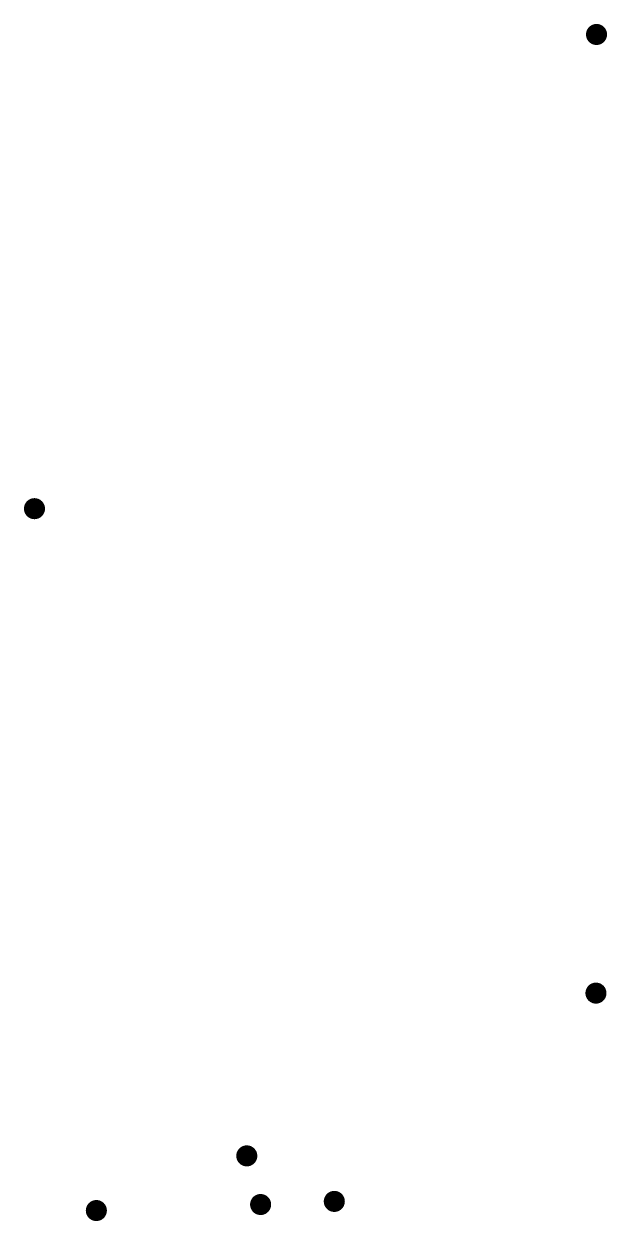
# Model space of a CAD drawing. Extents: x -138 to 57, y -14 to 25.
# Drawn here: x 20.83 to 37.44, y -9.01 to 25.12 of the extents above.
import ezdxf

# ---------------------------------------------------------------- set-up
doc = ezdxf.new("R2010")
doc.units = 0
doc.layers.get('0').update_dxf_attribs({"linetype": 'CONTINUOUS', "lineweight": 0})
doc.layers.add('B_Cu_____________', color=3, linetype='CONTINUOUS', lineweight=0)

# ---------------------------------------------------------------- blocks, each defined once
blk = doc.blocks.new('UNIT_DISC')
at = {"const_width": 0.5}
blk.add_lwpolyline([(0.25, 0, 1), (-0.25, 0, 1)], format="xyb", close=True, dxfattribs=at)

msp = doc.modelspace()

# ---------------------------------------------------------------- block references
at = {"layer": 'B_Cu_____________', "xscale": 0.6, "yscale": 0.6}
for p in [(37.1404, 24.8161), (21.1257, 11.2976), (37.1244, -2.5136), (27.1751, -7.1533), (29.6691, -8.4509), (22.8884, -8.7114), (27.5689, -8.54)]:
    msp.add_blockref('UNIT_DISC', p, dxfattribs=at)

doc.saveas('drawing.dxf')
